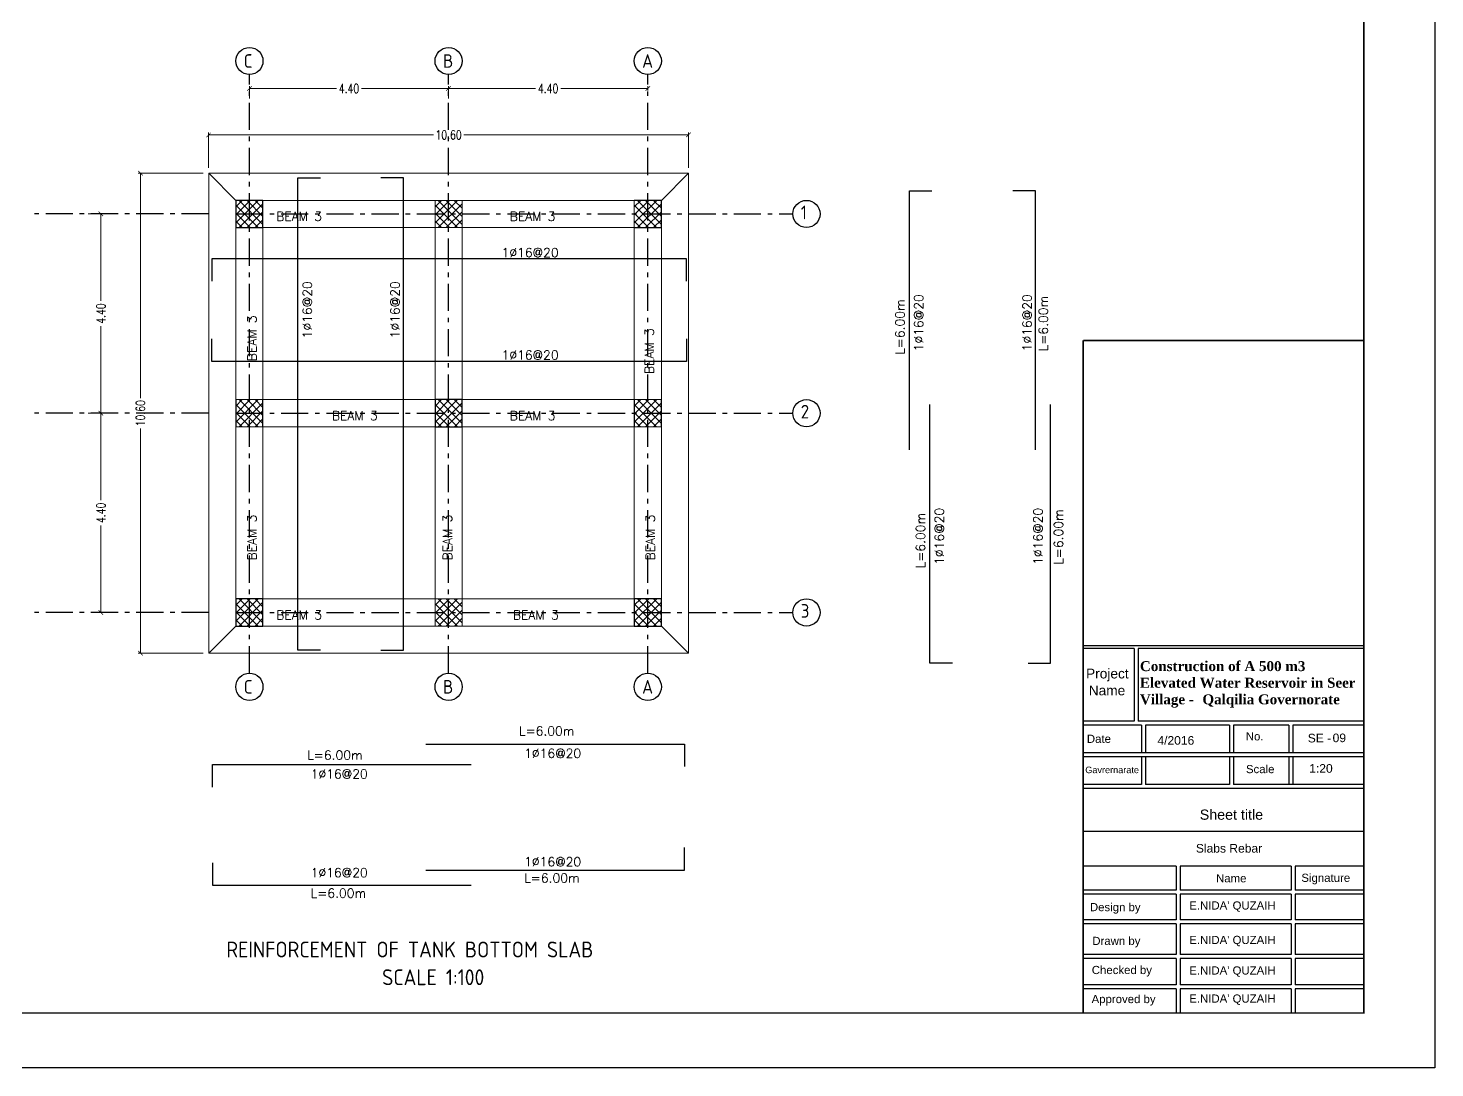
# Model space of a CAD drawing. Extents: x 166525 to 167198, y 178739 to 179747.
# Drawn here: x 167071.21 to 167102.29, y 179185.19 to 179208.15 of the extents above; entities that cross this region are included whole.
import ezdxf

# ---------------------------------------------------------------- set-up
doc = ezdxf.new("R2010")
doc.units = 0
doc.header["$MEASUREMENT"] = 0
doc.linetypes.add('ACAD_ISO10W100', pattern=[18, 12, -3, 0, -3])
doc.linetypes.add('AUSGEZOGEN', pattern=[0])
doc.layers.get('0').update_dxf_attribs({"linetype": 'CONTINUOUS'})
doc.layers.get('DEFPOINTS').update_dxf_attribs({"linetype": 'CONTINUOUS'})
for name, color, linetype in [('axis', 8, 'ACAD_ISO10W100'), ('BEAM-DIM', 4, 'CONTINUOUS'), ('COVER', 7, 'CONTINUOUS'), ('EBENE0', 7, 'AUSGEZOGEN'), ('HATSH', 252, 'CONTINUOUS'), ('MHATCH', 8, 'CONTINUOUS'), ('REBARS', 2, 'CONTINUOUS'), ('TXT', 6, 'CONTINUOUS')]:
    doc.layers.add(name, color=color, linetype=linetype)
doc.layers.add('BEAM', color=6, linetype='CONTINUOUS', lineweight=13)
doc.layers.add('Frame-PW - KA_FRAME', color=7, linetype='CONTINUOUS', lineweight=80)
doc.styles.add('DIM', font='simplex.shx', dxfattribs={"width": 0.75})
doc.styles.add('ISO8', font='iso8')
doc.styles.add('ROMANS', font='romans.shx')
doc.dimstyles.new('MUTASIM', dxfattribs={"dimscale": 0.9995, "dimtxt": 0.2, "dimasz": 0.1, "dimexe": 0.05, "dimexo": 0.12, "dimgap": 0.05, "dimtad": 0, "dimzin": 0, "dimdsep": 46, "dimtxsty": 'DIM', "dimblk": 'ARCHTICK', "dimcen": 0.09, "dimclrd": 35, "dimclre": 33, "dimclrt": 256, "dimazin": 0, "dimtfac": 1, "dimtofl": 0, "dimtmove": 1, "dimatfit": 3, "dimfxl": 0.18, "dimtolj": 1, "dimtzin": 0, "dimlwd": 13, "dimlwe": 9, "dimarcsym": 0})

# ---------------------------------------------------------------- blocks, each defined once
blk = doc.blocks.new('_ARCHTICK')
at = {"color": 0, "linetype": 'ByBlock', "const_width": 0.15}
blk.add_lwpolyline([(-0.5, -0.5), (0.5, 0.5)], dxfattribs=at)
blk = doc.blocks.new('*D1836')
at = {"layer": 'BEAM', "color": 33, "lineweight": 9, "transparency": 16777216}
for p, q in [((167075.199, 179205.072), (167075.199, 179205.848)), ((167085.799, 179205.072), (167085.799, 179205.848))]:
    blk.add_line(p, q, dxfattribs=at)
at = {"layer": 'BEAM', "color": 35, "lineweight": 13, "transparency": 16777216}
for p, q in [((167075.199, 179205.798), (167080.164, 179205.798)), ((167085.799, 179205.798), (167080.835, 179205.798))]:
    blk.add_line(p, q, dxfattribs=at)
at = {"layer": 'DEFPOINTS', "color": 0, "transparency": 16777216}
for p in [(167075.199, 179205.798), (167075.199, 179204.952), (167085.799, 179204.952)]:
    blk.add_point(p, dxfattribs=at)
at = {"layer": 'BEAM', "color": 35, "lineweight": 13, "transparency": 16777216, "xscale": 0.09995000000000001, "yscale": 0.09995000000000001, "zscale": 0.09995000000000001, "rotation": 180}
blk.add_blockref('_ARCHTICK', (167075.199, 179205.798), dxfattribs=at)
at = {"layer": 'BEAM', "color": 35, "lineweight": 13, "transparency": 16777216, "xscale": 0.09995000000000001, "yscale": 0.09995000000000001, "zscale": 0.09995000000000001}
blk.add_blockref('_ARCHTICK', (167085.799, 179205.798), dxfattribs=at)
at = {"layer": 'BEAM', "transparency": 16777216, "insert": (167080.499, 179205.798), "char_height": 0.1999, "attachment_point": 5, "style": 'DIM'}
blk.add_mtext('\\A1;10.60', dxfattribs=at)
blk = doc.blocks.new('*D1639')
at = {"layer": 'BEAM', "color": 33, "lineweight": 9, "transparency": 16777216}
for p, q in [((167075.079, 179204.952), (167073.643, 179204.952)), ((167075.079, 179194.352), (167073.643, 179194.352))]:
    blk.add_line(p, q, dxfattribs=at)
at = {"layer": 'BEAM', "color": 35, "lineweight": 13, "transparency": 16777216}
for p, q in [((167073.693, 179204.952), (167073.693, 179199.987)), ((167073.693, 179194.352), (167073.693, 179199.316))]:
    blk.add_line(p, q, dxfattribs=at)
at = {"layer": 'DEFPOINTS', "color": 0, "transparency": 16777216}
for p in [(167075.199, 179204.952), (167073.693, 179194.352), (167075.199, 179194.352)]:
    blk.add_point(p, dxfattribs=at)
at = {"layer": 'BEAM', "color": 35, "lineweight": 13, "transparency": 16777216, "xscale": 0.09995000000000001, "yscale": 0.09995000000000001, "zscale": 0.09995000000000001}
for p, rotation in [((167073.693, 179204.952), 90), ((167073.693, 179194.352), 270)]:
    blk.add_blockref('_ARCHTICK', p, dxfattribs=dict(at, rotation=rotation))
at = {"layer": 'BEAM', "transparency": 16777216, "insert": (167073.693, 179199.652), "char_height": 0.1999, "attachment_point": 5, "rotation": 90, "style": 'DIM'}
blk.add_mtext('\\A1;10.60', dxfattribs=at)
blk = doc.blocks.new('*D1640')
at = {"layer": 'BEAM', "color": 33, "lineweight": 9, "transparency": 16777216}
for p, q in [((167072.537, 179204.052), (167072.868, 179204.052)), ((167072.537, 179199.652), (167072.868, 179199.652))]:
    blk.add_line(p, q, dxfattribs=at)
at = {"layer": 'BEAM', "color": 35, "lineweight": 13, "transparency": 16777216}
for p, q in [((167072.818, 179204.052), (167072.818, 179202.13)), ((167072.818, 179199.652), (167072.818, 179201.573))]:
    blk.add_line(p, q, dxfattribs=at)
at = {"layer": 'DEFPOINTS', "color": 0, "transparency": 16777216}
for p in [(167072.417, 179204.052), (167072.417, 179199.652), (167072.818, 179199.652)]:
    blk.add_point(p, dxfattribs=at)
at = {"layer": 'BEAM', "color": 35, "lineweight": 13, "transparency": 16777216, "xscale": 0.09995000000000001, "yscale": 0.09995000000000001, "zscale": 0.09995000000000001}
for p, rotation in [((167072.818, 179204.052), 90), ((167072.818, 179199.652), 270)]:
    blk.add_blockref('_ARCHTICK', p, dxfattribs=dict(at, rotation=rotation))
at = {"layer": 'BEAM', "transparency": 16777216, "insert": (167072.818, 179201.852), "char_height": 0.1999, "attachment_point": 5, "rotation": 90, "style": 'DIM'}
blk.add_mtext('\\A1;4.40', dxfattribs=at)
blk = doc.blocks.new('*D1641')
at = {"layer": 'BEAM', "color": 33, "lineweight": 9, "transparency": 16777216}
for p, q in [((167072.537, 179199.652), (167072.868, 179199.652)), ((167072.698, 179195.252), (167072.768, 179195.252))]:
    blk.add_line(p, q, dxfattribs=at)
at = {"layer": 'BEAM', "color": 35, "lineweight": 13, "transparency": 16777216}
for p, q in [((167072.818, 179199.652), (167072.818, 179197.73)), ((167072.818, 179195.252), (167072.818, 179197.173))]:
    blk.add_line(p, q, dxfattribs=at)
at = {"layer": 'DEFPOINTS', "color": 0, "transparency": 16777216}
for p in [(167072.417, 179199.652), (167072.818, 179195.252), (167072.818, 179195.252)]:
    blk.add_point(p, dxfattribs=at)
at = {"layer": 'BEAM', "color": 35, "lineweight": 13, "transparency": 16777216, "xscale": 0.09995000000000001, "yscale": 0.09995000000000001, "zscale": 0.09995000000000001}
for p, rotation in [((167072.818, 179199.652), 90), ((167072.818, 179195.252), 270)]:
    blk.add_blockref('_ARCHTICK', p, dxfattribs=dict(at, rotation=rotation))
at = {"layer": 'BEAM', "transparency": 16777216, "insert": (167072.818, 179197.452), "char_height": 0.1999, "attachment_point": 5, "rotation": 90, "style": 'DIM'}
blk.add_mtext('\\A1;4.40', dxfattribs=at)
blk = doc.blocks.new('*D1645')
at = {"layer": 'BEAM', "color": 33, "lineweight": 9, "transparency": 16777216}
for p, q in [((167080.499, 179206.779), (167080.499, 179206.872)), ((167084.899, 179206.779), (167084.899, 179206.872))]:
    blk.add_line(p, q, dxfattribs=at)
at = {"layer": 'BEAM', "color": 35, "lineweight": 13, "transparency": 16777216}
for p, q in [((167080.499, 179206.822), (167082.421, 179206.822)), ((167084.899, 179206.822), (167082.978, 179206.822))]:
    blk.add_line(p, q, dxfattribs=at)
at = {"layer": 'DEFPOINTS', "color": 0, "transparency": 16777216}
for p in [(167080.499, 179206.822), (167080.499, 179206.659), (167084.899, 179206.659)]:
    blk.add_point(p, dxfattribs=at)
at = {"layer": 'BEAM', "color": 35, "lineweight": 13, "transparency": 16777216, "xscale": 0.09995000000000001, "yscale": 0.09995000000000001, "zscale": 0.09995000000000001, "rotation": 180}
blk.add_blockref('_ARCHTICK', (167080.499, 179206.822), dxfattribs=at)
at = {"layer": 'BEAM', "color": 35, "lineweight": 13, "transparency": 16777216, "xscale": 0.09995000000000001, "yscale": 0.09995000000000001, "zscale": 0.09995000000000001}
blk.add_blockref('_ARCHTICK', (167084.899, 179206.822), dxfattribs=at)
at = {"layer": 'BEAM', "transparency": 16777216, "insert": (167082.699, 179206.822), "char_height": 0.1999, "attachment_point": 5, "style": 'DIM'}
blk.add_mtext('\\A1;4.40', dxfattribs=at)
blk = doc.blocks.new('*D1646')
at = {"layer": 'BEAM', "color": 33, "lineweight": 9, "transparency": 16777216}
for p, q in [((167076.099, 179206.598), (167076.099, 179206.872)), ((167080.499, 179206.598), (167080.499, 179206.872))]:
    blk.add_line(p, q, dxfattribs=at)
at = {"layer": 'BEAM', "color": 35, "lineweight": 13, "transparency": 16777216}
for p, q in [((167076.099, 179206.822), (167078.021, 179206.822)), ((167080.499, 179206.822), (167078.578, 179206.822))]:
    blk.add_line(p, q, dxfattribs=at)
at = {"layer": 'DEFPOINTS', "color": 0, "transparency": 16777216}
for p in [(167076.099, 179206.822), (167076.099, 179206.478), (167080.499, 179206.478)]:
    blk.add_point(p, dxfattribs=at)
at = {"layer": 'BEAM', "color": 35, "lineweight": 13, "transparency": 16777216, "xscale": 0.09995000000000001, "yscale": 0.09995000000000001, "zscale": 0.09995000000000001, "rotation": 180}
blk.add_blockref('_ARCHTICK', (167076.099, 179206.822), dxfattribs=at)
at = {"layer": 'BEAM', "color": 35, "lineweight": 13, "transparency": 16777216, "xscale": 0.09995000000000001, "yscale": 0.09995000000000001, "zscale": 0.09995000000000001}
blk.add_blockref('_ARCHTICK', (167080.499, 179206.822), dxfattribs=at)
at = {"layer": 'BEAM', "transparency": 16777216, "insert": (167078.299, 179206.822), "char_height": 0.1999, "attachment_point": 5, "style": 'DIM'}
blk.add_mtext('\\A1;4.40', dxfattribs=at)

msp = doc.modelspace()

# ---------------------------------------------------------------- linework, layer by layer
for p, q in [((167100.71797, 179194.51677), (167094.51922, 179194.51677)), ((167095.64387, 179194.4522), (167094.51922, 179194.4522)), ((167095.64387, 179194.4522), (167095.64387, 179192.8497)), ((167100.71797, 179194.4522), (167095.73132, 179194.4522)), ((167095.73132, 179194.4522), (167095.73132, 179192.8497)), ((167095.64387, 179192.8497), (167094.51922, 179192.8497)), ((167100.71797, 179192.8497), (167095.73132, 179192.8497)), ((167095.80317, 179192.76226), (167094.51922, 179192.76226)), ((167095.80317, 179192.76226), (167095.80317, 179192.15015)), ((167097.74771, 179192.76226), (167095.89061, 179192.76226)), ((167095.89061, 179192.76226), (167095.89061, 179192.15015)), ((167097.74771, 179192.76226), (167097.74771, 179192.15015)), ((167097.83515, 179192.76226), (167097.83515, 179192.15015)), ((167099.05882, 179192.76226), (167097.83515, 179192.76226)), ((167099.05882, 179192.76226), (167099.05882, 179192.15015)), ((167100.71797, 179192.76226), (167099.14627, 179192.76226)), ((167099.14627, 179192.76226), (167099.14627, 179192.15015)), ((167100.71797, 179192.15015), (167094.51922, 179192.15015)), ((167095.80317, 179192.15015), (167094.51922, 179192.15015)), ((167100.71797, 179192.0627), (167094.51922, 179192.0627)), ((167095.80317, 179192.0627), (167094.51922, 179192.0627)), ((167095.80317, 179192.0627), (167095.80317, 179191.45059)), ((167097.74771, 179192.15015), (167095.89061, 179192.15015)), ((167097.74771, 179192.0627), (167095.89061, 179192.0627)), ((167095.89061, 179192.0627), (167095.89061, 179191.45059)), ((167097.74771, 179192.0627), (167097.74771, 179191.45059)), ((167099.05882, 179192.15015), (167097.83515, 179192.15015)), ((167099.05882, 179192.0627), (167097.83515, 179192.0627)), ((167097.83515, 179192.0627), (167097.83515, 179191.45059)), ((167099.05882, 179192.0627), (167099.05882, 179191.45059)), ((167099.14627, 179192.0627), (167099.14627, 179191.45059)), ((167095.80317, 179191.45059), (167094.51922, 179191.45059)), ((167100.71797, 179191.36315), (167094.51922, 179191.36315)), ((167097.74771, 179191.45059), (167095.89061, 179191.45059)), ((167100.71797, 179191.45059), (167097.83515, 179191.45059)), ((167100.71797, 179190.41653), (167094.51922, 179190.41653)), ((167096.57272, 179189.64544), (167094.51922, 179189.64544)), ((167096.57272, 179189.64544), (167096.57272, 179189.12077)), ((167099.10861, 179189.64544), (167096.66016, 179189.64544)), ((167096.66016, 179189.64544), (167096.66016, 179189.12077)), ((167099.10861, 179189.64544), (167099.10861, 179189.12077)), ((167100.71797, 179189.64544), (167099.19606, 179189.64544)), ((167099.19606, 179189.64544), (167099.19606, 179189.12077)), ((167096.57272, 179189.12077), (167094.51922, 179189.12077)), ((167099.10861, 179189.12077), (167096.66016, 179189.12077)), ((167100.71797, 179189.12077), (167099.19606, 179189.12077)), ((167096.57272, 179189.03333), (167094.51922, 179189.03333)), ((167096.57272, 179189.03333), (167096.57272, 179188.46181)), ((167099.10861, 179189.03333), (167096.66016, 179189.03333)), ((167096.66016, 179189.03333), (167096.66016, 179188.46181)), ((167099.10861, 179189.03333), (167099.10861, 179188.46181)), ((167100.71797, 179189.03333), (167099.19606, 179189.03333)), ((167099.19606, 179189.03333), (167099.19606, 179188.46181)), ((167096.57272, 179188.46181), (167094.51922, 179188.46181)), ((167096.57272, 179188.37436), (167094.51922, 179188.37436)), ((167096.57272, 179188.37436), (167096.57272, 179187.70053)), ((167099.10861, 179188.46181), (167096.66016, 179188.46181)), ((167099.10861, 179188.37436), (167096.66016, 179188.37436)), ((167096.66016, 179188.37436), (167096.66016, 179187.70053)), ((167099.10861, 179188.37436), (167099.10861, 179187.70053)), ((167100.71797, 179188.46181), (167099.19606, 179188.46181)), ((167100.71797, 179188.37436), (167099.19606, 179188.37436)), ((167099.19606, 179188.37436), (167099.19606, 179187.70053)), ((167096.57272, 179187.70053), (167094.51922, 179187.70053)), ((167096.57272, 179187.61308), (167094.51922, 179187.61308)), ((167096.57272, 179187.61308), (167096.57272, 179187.02669)), ((167099.10861, 179187.70053), (167096.66016, 179187.70053)), ((167099.10861, 179187.61308), (167096.66016, 179187.61308)), ((167096.66016, 179187.61308), (167096.66016, 179187.02669)), ((167099.10861, 179187.61308), (167099.10861, 179187.02669)), ((167100.71797, 179187.70053), (167099.19606, 179187.70053)), ((167100.71797, 179187.61308), (167099.19606, 179187.61308)), ((167099.19606, 179187.61308), (167099.19606, 179187.02669)), ((167096.57272, 179187.02669), (167094.51922, 179187.02669)), ((167096.57272, 179186.93925), (167094.51922, 179186.93925)), ((167096.57272, 179186.93925), (167096.57272, 179186.40589)), ((167099.10861, 179187.02669), (167096.66016, 179187.02669)), ((167096.66016, 179186.93925), (167096.66016, 179186.40589)), ((167099.10861, 179186.93925), (167096.66016, 179186.93925)), ((167099.10861, 179186.93925), (167099.10861, 179186.40589)), ((167100.71797, 179187.02669), (167099.19606, 179187.02669)), ((167099.19606, 179186.93925), (167099.19606, 179186.40589)), ((167100.71797, 179186.93925), (167099.19606, 179186.93925))]:
    msp.add_line(p, q)
at = {"layer": 'axis', "ltscale": 0.05}
for p, q in [((167076.09936, 179193.90871), (167076.09936, 179207.12968)), ((167080.49936, 179193.90871), (167080.49936, 179207.12968)), ((167084.89936, 179193.90871), (167084.89936, 179207.12968)), ((167075.19936, 179204.05168), (167071.21148, 179204.05168)), ((167075.79936, 179204.05168), (167088.1042, 179204.05168)), ((167075.19936, 179199.65168), (167071.21148, 179199.65168)), ((167075.79936, 179199.65168), (167088.1042, 179199.65168)), ((167075.19936, 179195.25168), (167071.21148, 179195.25168)), ((167075.79936, 179195.25168), (167088.1042, 179195.25168))]:
    msp.add_line(p, q, dxfattribs=at)
at = {"layer": 'BEAM'}
for p, q in [((167085.79936, 179204.95168), (167075.19936, 179204.95168)), ((167075.19936, 179204.95168), (167075.19936, 179194.35168)), ((167075.79936, 179204.35168), (167075.19936, 179204.95168)), ((167085.79936, 179204.95168), (167085.19936, 179204.35168)), ((167085.79936, 179194.35168), (167085.79936, 179204.95168)), ((167085.19936, 179204.35168), (167075.79936, 179204.35168)), ((167075.79936, 179204.35168), (167075.79936, 179194.95168)), ((167076.39936, 179204.35168), (167076.39936, 179194.95168)), ((167080.19936, 179194.95168), (167080.19936, 179204.35168)), ((167080.79936, 179194.95168), (167080.79936, 179204.35168)), ((167084.59936, 179194.95168), (167084.59936, 179204.35168)), ((167084.59936, 179204.35168), (167084.59936, 179203.75168)), ((167085.19936, 179194.95168), (167085.19936, 179204.35168)), ((167085.19936, 179203.75168), (167075.79936, 179203.75168)), ((167076.39936, 179199.95168), (167075.79936, 179199.95168)), ((167076.39936, 179199.95168), (167084.59936, 179199.95168)), ((167085.19936, 179199.95168), (167084.59936, 179199.95168)), ((167075.79936, 179199.35168), (167076.39936, 179199.35168)), ((167076.39936, 179199.35168), (167084.59936, 179199.35168)), ((167084.59936, 179199.35168), (167085.19936, 179199.35168)), ((167075.79936, 179195.55168), (167085.19936, 179195.55168)), ((167075.79936, 179194.95168), (167075.19936, 179194.35168)), ((167075.79936, 179194.95168), (167085.19936, 179194.95168)), ((167085.19936, 179194.95168), (167085.79936, 179194.35168)), ((167075.19936, 179194.35168), (167085.79936, 179194.35168))]:
    msp.add_line(p, q, dxfattribs=at)
at = {"layer": 'COVER', "flags": 128}
msp.add_lwpolyline([(167042.36422, 179227.51714), (167102.28547, 179227.51714), (167102.28547, 179185.19464), (167042.36422, 179185.19464)], close=True, dxfattribs=at)
at = {"layer": 'EBENE0', "color": 3, "linetype": 'AUSGEZOGEN'}
for p, q in [((167076.39936, 179204.35168), (167075.79936, 179204.35168)), ((167075.79936, 179204.35168), (167075.79936, 179203.75168)), ((167076.39936, 179203.75168), (167076.39936, 179204.35168)), ((167085.19936, 179203.75168), (167085.19936, 179204.35168)), ((167075.79936, 179203.75168), (167076.39936, 179203.75168)), ((167084.59936, 179203.75168), (167085.19936, 179203.75168)), ((167075.79936, 179199.95168), (167075.79936, 179199.35168)), ((167076.39936, 179199.35168), (167076.39936, 179199.95168)), ((167080.19936, 179199.95168), (167080.19936, 179199.35168)), ((167080.79936, 179199.95168), (167080.19936, 179199.95168)), ((167080.79936, 179199.35168), (167080.79936, 179199.95168)), ((167084.59936, 179199.95168), (167084.59936, 179199.35168)), ((167085.19936, 179199.35168), (167085.19936, 179199.95168)), ((167080.19936, 179199.35168), (167080.79936, 179199.35168)), ((167076.39936, 179195.55168), (167075.79936, 179195.55168)), ((167075.79936, 179195.55168), (167075.79936, 179194.95168)), ((167076.39936, 179194.95168), (167076.39936, 179195.55168)), ((167085.19936, 179195.55168), (167084.59936, 179195.55168)), ((167084.59936, 179195.55168), (167084.59936, 179194.95168)), ((167085.19936, 179194.95168), (167085.19936, 179195.55168)), ((167075.79936, 179194.95168), (167076.39936, 179194.95168)), ((167084.59936, 179194.95168), (167085.19936, 179194.95168))]:
    msp.add_line(p, q, dxfattribs=at)
at = {"layer": 'Frame-PW - KA_FRAME'}
for points, const_width in [([(167100.71797, 179201.2588), (167094.51922, 179201.2588)], 0.04), ([(167094.51922, 179186.40589), (167094.51922, 179201.2588)], 0.03562)]:
    msp.add_lwpolyline(points, dxfattribs=dict(at, const_width=const_width))
at = {"layer": 'HATSH'}
for p, q in [((167075.79936, 179204.20892), (167075.94212, 179204.35168)), ((167075.79936, 179204.03214), (167076.1189, 179204.35168)), ((167075.79936, 179203.85537), (167076.29567, 179204.35168)), ((167076.39936, 179203.82219), (167075.86987, 179204.35168)), ((167076.39936, 179203.99897), (167076.04664, 179204.35168)), ((167076.39936, 179204.17574), (167076.22342, 179204.35168)), ((167080.19936, 179204.20892), (167080.34212, 179204.35168)), ((167080.19936, 179204.03214), (167080.5189, 179204.35168)), ((167080.19936, 179203.85537), (167080.69567, 179204.35168)), ((167080.79936, 179203.82219), (167080.26987, 179204.35168)), ((167080.79936, 179203.99897), (167080.44664, 179204.35168)), ((167080.79936, 179204.17574), (167080.62342, 179204.35168)), ((167084.59936, 179204.20892), (167084.74212, 179204.35168)), ((167084.59936, 179204.03214), (167084.9189, 179204.35168)), ((167084.59936, 179203.85537), (167085.09567, 179204.35168)), ((167085.19936, 179204.35168), (167084.59936, 179204.35168)), ((167085.19936, 179203.82219), (167084.66987, 179204.35168)), ((167085.19936, 179203.99897), (167084.84664, 179204.35168)), ((167085.19936, 179204.17574), (167085.02342, 179204.35168)), ((167076.29309, 179203.75168), (167075.79936, 179204.24541)), ((167076.11631, 179203.75168), (167075.79936, 179204.06864)), ((167075.87245, 179203.75168), (167076.39936, 179204.27859)), ((167076.04923, 179203.75168), (167076.39936, 179204.10181)), ((167080.69309, 179203.75168), (167080.19936, 179204.24541)), ((167080.51631, 179203.75168), (167080.19936, 179204.06864)), ((167080.27245, 179203.75168), (167080.79936, 179204.27859)), ((167080.44923, 179203.75168), (167080.79936, 179204.10181)), ((167085.09309, 179203.75168), (167084.59936, 179204.24541)), ((167084.91631, 179203.75168), (167084.59936, 179204.06864)), ((167084.67245, 179203.75168), (167085.19936, 179204.27859)), ((167084.84923, 179203.75168), (167085.19936, 179204.10181)), ((167075.93954, 179203.75168), (167075.79936, 179203.89186)), ((167076.226, 179203.75168), (167076.39936, 179203.92504)), ((167080.33954, 179203.75168), (167080.19936, 179203.89186)), ((167080.626, 179203.75168), (167080.79936, 179203.92504)), ((167084.73954, 179203.75168), (167084.59936, 179203.89186)), ((167085.026, 179203.75168), (167085.19936, 179203.92504)), ((167075.79936, 179199.80892), (167075.94212, 179199.95168)), ((167075.79936, 179199.63214), (167076.1189, 179199.95168)), ((167075.79936, 179199.45537), (167076.29567, 179199.95168)), ((167076.29309, 179199.35168), (167075.79936, 179199.84541)), ((167076.39936, 179199.42219), (167075.86987, 179199.95168)), ((167075.87245, 179199.35168), (167076.39936, 179199.87859)), ((167076.39936, 179199.59897), (167076.04664, 179199.95168)), ((167076.04923, 179199.35168), (167076.39936, 179199.70181)), ((167076.39936, 179199.77574), (167076.22342, 179199.95168)), ((167080.19936, 179199.80892), (167080.34212, 179199.95168)), ((167080.19936, 179199.63214), (167080.5189, 179199.95168)), ((167080.19936, 179199.45537), (167080.69567, 179199.95168)), ((167080.69309, 179199.35168), (167080.19936, 179199.84541)), ((167080.79936, 179199.42219), (167080.26987, 179199.95168)), ((167080.27245, 179199.35168), (167080.79936, 179199.87859)), ((167080.79936, 179199.59897), (167080.44664, 179199.95168)), ((167080.44923, 179199.35168), (167080.79936, 179199.70181)), ((167080.79936, 179199.77574), (167080.62342, 179199.95168)), ((167084.59936, 179199.80892), (167084.74212, 179199.95168)), ((167084.59936, 179199.63214), (167084.9189, 179199.95168)), ((167084.59936, 179199.45537), (167085.09567, 179199.95168)), ((167085.09309, 179199.35168), (167084.59936, 179199.84541)), ((167085.19936, 179199.42219), (167084.66987, 179199.95168)), ((167084.67245, 179199.35168), (167085.19936, 179199.87859)), ((167085.19936, 179199.59897), (167084.84664, 179199.95168)), ((167084.84923, 179199.35168), (167085.19936, 179199.70181)), ((167085.19936, 179199.77574), (167085.02342, 179199.95168)), ((167076.11631, 179199.35168), (167075.79936, 179199.66864)), ((167075.93954, 179199.35168), (167075.79936, 179199.49186)), ((167076.226, 179199.35168), (167076.39936, 179199.52504)), ((167080.51631, 179199.35168), (167080.19936, 179199.66864)), ((167080.33954, 179199.35168), (167080.19936, 179199.49186)), ((167080.626, 179199.35168), (167080.79936, 179199.52504)), ((167084.91631, 179199.35168), (167084.59936, 179199.66864)), ((167084.73954, 179199.35168), (167084.59936, 179199.49186)), ((167085.026, 179199.35168), (167085.19936, 179199.52504)), ((167075.79936, 179195.40892), (167075.94212, 179195.55168)), ((167075.79936, 179195.23214), (167076.1189, 179195.55168)), ((167075.79936, 179195.05537), (167076.29567, 179195.55168)), ((167076.29309, 179194.95168), (167075.79936, 179195.44541)), ((167076.39936, 179195.02219), (167075.86987, 179195.55168)), ((167075.87245, 179194.95168), (167076.39936, 179195.47859)), ((167076.39936, 179195.19897), (167076.04664, 179195.55168)), ((167076.39936, 179195.37574), (167076.22342, 179195.55168)), ((167080.19936, 179195.40892), (167080.34212, 179195.55168)), ((167080.19936, 179195.23214), (167080.5189, 179195.55168)), ((167080.19936, 179195.05537), (167080.69567, 179195.55168)), ((167080.69309, 179194.95168), (167080.19936, 179195.44541)), ((167080.79936, 179195.02219), (167080.26987, 179195.55168)), ((167080.27245, 179194.95168), (167080.79936, 179195.47859)), ((167080.79936, 179195.19897), (167080.44664, 179195.55168)), ((167080.79936, 179195.37574), (167080.62342, 179195.55168)), ((167084.59936, 179195.40892), (167084.74212, 179195.55168)), ((167084.59936, 179195.23214), (167084.9189, 179195.55168)), ((167084.59936, 179195.05537), (167085.09567, 179195.55168)), ((167085.09309, 179194.95168), (167084.59936, 179195.44541)), ((167085.19936, 179195.02219), (167084.66987, 179195.55168)), ((167084.67245, 179194.95168), (167085.19936, 179195.47859)), ((167085.19936, 179195.19897), (167084.84664, 179195.55168)), ((167085.19936, 179195.37574), (167085.02342, 179195.55168)), ((167076.11631, 179194.95168), (167075.79936, 179195.26864)), ((167075.93954, 179194.95168), (167075.79936, 179195.09186)), ((167076.04923, 179194.95168), (167076.39936, 179195.30181)), ((167076.226, 179194.95168), (167076.39936, 179195.12504)), ((167080.51631, 179194.95168), (167080.19936, 179195.26864)), ((167080.33954, 179194.95168), (167080.19936, 179195.09186)), ((167080.44923, 179194.95168), (167080.79936, 179195.30181)), ((167080.626, 179194.95168), (167080.79936, 179195.12504)), ((167084.91631, 179194.95168), (167084.59936, 179195.26864)), ((167084.73954, 179194.95168), (167084.59936, 179195.09186)), ((167084.84923, 179194.95168), (167085.19936, 179195.30181)), ((167085.026, 179194.95168), (167085.19936, 179195.12504))]:
    msp.add_line(p, q, dxfattribs=at)
for centre in [(167076.09936, 179207.42968), (167080.49936, 179207.42968), (167084.89936, 179207.42968), (167088.4042, 179204.05168), (167088.4042, 179199.65168), (167088.4042, 179195.25168), (167076.09936, 179193.60871), (167080.49936, 179193.60871), (167084.89936, 179193.60871)]:
    msp.add_circle(centre, 0.3, dxfattribs=at)
at = {"layer": 'MHATCH', "const_width": 0.03562, "flags": 128}
msp.add_lwpolyline([(167043.93172, 179226.30589), (167100.71797, 179226.30589), (167100.71797, 179186.40589), (167043.93172, 179186.40589)], close=True, dxfattribs=at)
at = {"layer": 'MHATCH'}
msp.add_lwpolyline([(167044.28797, 179226.30589), (167100.71797, 179226.30589), (167100.71797, 179186.40589)], dxfattribs=at)
at = {"layer": 'REBARS'}
for points in [[(167077.66621, 179194.41761), (167077.16888, 179194.41761), (167077.16888, 179204.84835), (167077.66621, 179204.84835)], [(167079.00309, 179194.41761), (167079.50042, 179194.41761), (167079.50042, 179204.84835), (167079.00309, 179204.84835)], [(167090.67783, 179198.8461), (167090.67783, 179204.56147), (167091.17516, 179204.56147)], [(167093.46316, 179198.8461), (167093.46316, 179204.56147), (167092.96583, 179204.56147)], [(167085.75719, 179202.56427), (167085.75719, 179203.0616), (167075.27215, 179203.0616), (167075.27215, 179202.56427)], [(167085.75719, 179201.29241), (167085.75719, 179200.79508), (167075.27215, 179200.79508), (167075.27215, 179201.29241)], [(167091.62894, 179194.13073), (167091.13161, 179194.13073), (167091.13161, 179199.8461)], [(167093.3002, 179194.13073), (167093.79753, 179194.13073), (167093.79753, 179199.8461)], [(167079.99661, 179192.3462), (167085.71198, 179192.3462), (167085.71198, 179191.84887)], [(167075.28124, 179191.39508), (167075.28124, 179191.89241), (167080.99661, 179191.89241)], [(167079.99661, 179189.56087), (167085.71198, 179189.56087), (167085.71198, 179190.0582)], [(167075.28124, 179189.72382), (167075.28124, 179189.2265), (167080.99661, 179189.2265)]]:
    msp.add_lwpolyline(points, dxfattribs=at)

# ---------------------------------------------------------------- texts
at = {"color": 7, "insert": (167095.77064, 179194.17601), "char_height": 0.2, "width": 4.930876, "attachment_point": 1}
msp.add_mtext('{\\fTimes New Roman|b1|i0|c0|p18;\\H1.1x;\\C256;Construction of A 500 m3 Elevated Water Reservoir in Seer Village - \\H1.2845x; \\H0.77854x;Qalqilia Governorate\\H1.1896x; }', dxfattribs=at)
at = {"layer": 'BEAM-DIM', "style": 'ROMANS'}
for s, p in [('BEAM 3', (167076.68997, 179203.89715)), ('BEAM 3', (167081.84874, 179203.89715)), ('1%%C16@20', (167081.6693, 179203.09927)), ('1%%C16@20', (167081.6693, 179200.83579)), ('BEAM 3', (167077.92076, 179199.49715)), ('BEAM 3', (167081.84874, 179199.49715)), ('BEAM 3', (167076.68997, 179195.09715)), ('BEAM 3', (167081.91925, 179195.09715)), ('L=6.00m', (167082.05404, 179192.5344)), ('1%%C16@20', (167082.1681, 179192.03911)), ('L=6.00m', (167077.37537, 179192.00075)), ('1%%C16@20', (167077.45273, 179191.58532)), ('1%%C16@20', (167082.1681, 179189.64532)), ('1%%C16@20', (167077.45273, 179189.40648)), ('L=6.00m', (167082.1681, 179189.28707)), ('L=6.00m', (167077.45273, 179188.9527))]:
    msp.add_text(s, height=0.2, dxfattribs=at).set_placement(p)
for s, p in [('1%%C16@20', (167077.47597, 179201.30448)), ('1%%C16@20', (167079.41597, 179201.30448)), ('1%%C16@20', (167090.98491, 179201.0176)), ('1%%C16@20', (167093.3787, 179201.0176)), ('L=6.00m', (167093.73695, 179201.0176)), ('L=6.00m', (167090.56949, 179200.94023)), ('BEAM 3', (167076.2576, 179200.79904)), ('BEAM 3', (167085.03174, 179200.51465)), ('1%%C16@20', (167091.4387, 179196.30223)), ('1%%C16@20', (167093.61754, 179196.30223)), ('BEAM 3', (167076.2576, 179196.39904)), ('BEAM 3', (167080.57498, 179196.39904)), ('BEAM 3', (167085.0576, 179196.39904)), ('L=6.00m', (167091.02327, 179196.22486)), ('L=6.00m', (167094.07132, 179196.30223))]:
    msp.add_text(s, height=0.2, rotation=90, dxfattribs=at).set_placement(p)
at = {"layer": 'EBENE0', "color": 3, "style": 'ISO8'}
for s, height, p in [('C', 0.3, (167075.97403, 179207.27933)), ('B', 0.3, (167080.37403, 179207.27933)), ('A', 0.3, (167084.77403, 179207.27933)), ('1', 0.3, (167088.27887, 179203.93514)), ('2', 0.3, (167088.27887, 179199.53514)), ('3', 0.3, (167088.27887, 179195.13514)), ('C', 0.3, (167075.97403, 179193.45906)), ('B', 0.3, (167080.37403, 179193.45906)), ('A', 0.3, (167084.77403, 179193.45906)), ('REINFORCEMENT OF TANK BOTTOM SLAB', 0.35, (167075.59016, 179187.63275)), ('SCALE 1:100', 0.35, (167079.03057, 179187.02045))]:
    msp.add_text(s, height=height, dxfattribs=at).set_placement(p)
at = {"layer": 'TXT', "color": 7}
for s, insert, char_height, width, attachment_point in [('{\\fArial|b0|i0|c0|p34;Project }', (167095.52108, 179194.01038), 0.2162446, 0.9779129, 3), ('{\\fArial|b0|i0|c0|p34;Name}', (167095.44585, 179193.63752), 0.2162446, 0.8023905, 3), ('{\\fArial|b0|i0|c0|p34;Date}', (167095.13006, 179192.55181), 0.1802039, 2.4656722, 3), ('{\\fArial|b0|i0|c0|p34;4/2016}', (167096.97105, 179192.52134), 0.1904466, 2.6058199, 3), ('{\\fArial|b0|i0|c0|p34;No.}', (167098.50094, 179192.6056), 0.1802039, 2.4656722, 3), ('\\A1;{\\fArial|b0|i0|c0|p34;SE -}', (167099.99541, 179192.5718), 0.1904466, 2.6058199, 3), ('\\A1;{\\fArial|b0|i0|c0|p34;09}', (167100.32307, 179192.5769), 0.1904466, 2.6058199, 3), ('{\\fArial|b0|i0|c0|p34;1:20}', (167100.0282, 179191.902), 0.1904466, 2.6058199, 3), ('{\\fArial|b0|i0|c178|p34;Gavrernarate}', (167095.74951, 179191.84662), 0.1441631, 1.9725377, 3), ('{\\fArial|b0|i0|c0|p34;Scale}', (167098.74225, 179191.88264), 0.1802039, 2.4656722, 3), ('{\\fArial|b0|i0|c0|p34;Sheet title}', (167097.09223, 179190.89908), 0.2252548, 3.0820902, 1), ('{\\fArial|b0|i0|c0|p34;Slabs Rebar}', (167098.47026, 179190.13869), 0.1904466, 2.9052944, 3), ('{\\fArial|b0|i0|c0|p34;Name}', (167098.1234, 179189.47172), 0.1802039, 2.4656722, 3), ('{\\fArial|b0|i0|c0|p34;Signature}', (167100.41502, 179189.4817), 0.1802039, 2.4656722, 3), ('{\\fArial|b0|i0|c0|p34;Design by}', (167095.78505, 179188.83447), 0.1802039, 1.1130295, 3), ("{\\fArial|b0|i0|c0|p34;E.NIDA' QUZAIH}", (167098.76803, 179188.87075), 0.1802039, 2.1409455, 3), ('{\\fArial|b0|i0|c0|p34;Drawn by}', (167095.78145, 179188.08817), 0.1802039, 1.1094247, 3), ("{\\fArial|b0|i0|c0|p34;E.NIDA' QUZAIH}", (167098.76803, 179188.10947), 0.1802039, 2.1409455, 3), ('{\\fArial|b0|i0|c0|p34;Checked by}', (167096.03655, 179187.44602), 0.1802039, 1.3645265, 3), ("{\\fArial|b0|i0|c0|p34;E.NIDA' QUZAIH}", (167098.76803, 179187.43563), 0.1802039, 2.1409455, 3), ('{\\fArial|b0|i0|c0|p34;Approved by}', (167096.11634, 179186.80453), 0.1802039, 1.4443199, 3), ("{\\fArial|b0|i0|c0|p34;E.NIDA' QUZAIH}", (167098.76803, 179186.81483), 0.1802039, 2.1409455, 3)]:
    msp.add_mtext(s, dxfattribs=dict(at, insert=insert, char_height=char_height, width=width, attachment_point=attachment_point))

# ---------------------------------------------------------------- dimensions: what is measured, and where the dimension line sits
at = {"layer": 'BEAM'}
for base, p1, p2, picture, middle in [((167076.09936, 179206.82214), (167080.49936, 179206.4777), (167076.09936, 179206.4777), '*D1646', (167078.29936, 179206.82214)), ((167080.49936, 179206.82214), (167084.89936, 179206.6588), (167080.49936, 179206.6588), '*D1645', (167082.69936, 179206.82214)), ((167075.19936, 179205.79759), (167085.79936, 179204.95168), (167075.19936, 179204.95168), '*D1836', (167080.49936, 179205.79759))]:
    dim = msp.add_linear_dim(base=base, p1=p1, p2=p2, dimstyle='MUTASIM', dxfattribs=at)
    dim.commit()
    dim.dimension.update_dxf_attribs({"geometry": picture, "text_midpoint": middle})
for base, p1, p2, picture, middle in [((167073.69291, 179194.35168), (167075.19936, 179204.95168), (167075.19936, 179194.35168), '*D1639', (167073.69291, 179199.65168)), ((167072.81821, 179199.65168), (167072.41729, 179204.05168), (167072.41729, 179199.65168), '*D1640', (167072.81821, 179201.85168)), ((167072.81821, 179195.25168), (167072.41729, 179199.65168), (167072.81821, 179195.25168), '*D1641', (167072.81821, 179197.45168))]:
    dim = msp.add_linear_dim(base=base, p1=p1, p2=p2, angle=90, dimstyle='MUTASIM', dxfattribs=at)
    dim.commit()
    dim.dimension.update_dxf_attribs({"geometry": picture, "text_midpoint": middle})

doc.saveas('drawing.dxf')
